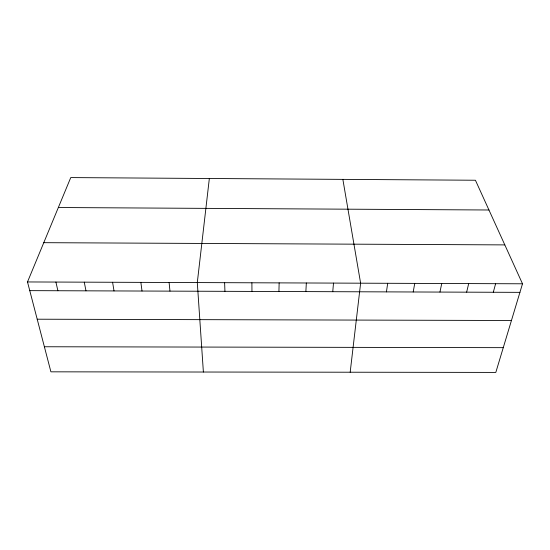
<?xml version="1.0" encoding="UTF-8"?>
<svg xmlns="http://www.w3.org/2000/svg" width="550" height="550" viewBox="0 0 550 550"><rect width="100%" height="100%" fill="white"/><g stroke="black" fill="none" stroke-linecap="round" stroke-linejoin="round"><path stroke-width="0.82" d="M278.926 291.507L279.139 282.886M305.862 291.603L306.336 282.989M332.757 291.699L333.499 283.092M209.344 178.502L197.299 282.583L203.383 372.027M350.178 372.219L360.621 283.195L342.863 179.376M386.43 291.885L387.702 283.291M413.201 291.974L414.741 283.394M439.945 292.071L441.739 283.498M466.641 292.167L468.696 283.594M493.302 292.256L495.619 283.697M522.5 283.793L495.811 372.412L50.909 371.828L27.5 281.951L70.751 177.588L475.427 180.242L522.5 283.793L27.5 281.951M44.378 346.754L503.264 347.662M29.762 290.641L519.922 292.353M37.201 319.206L511.445 320.499M43.773 242.681L504.817 244.894M58.348 207.522L488.95 209.997M55.907 282.054L57.888 290.737M84.274 282.164L85.972 290.833M112.592 282.267L114.015 290.929M140.869 282.37L142.017 291.032M169.104 282.48L169.971 291.129M224.62 282.686L224.936 291.321M251.9 282.789L251.955 291.411"/></g></svg>
